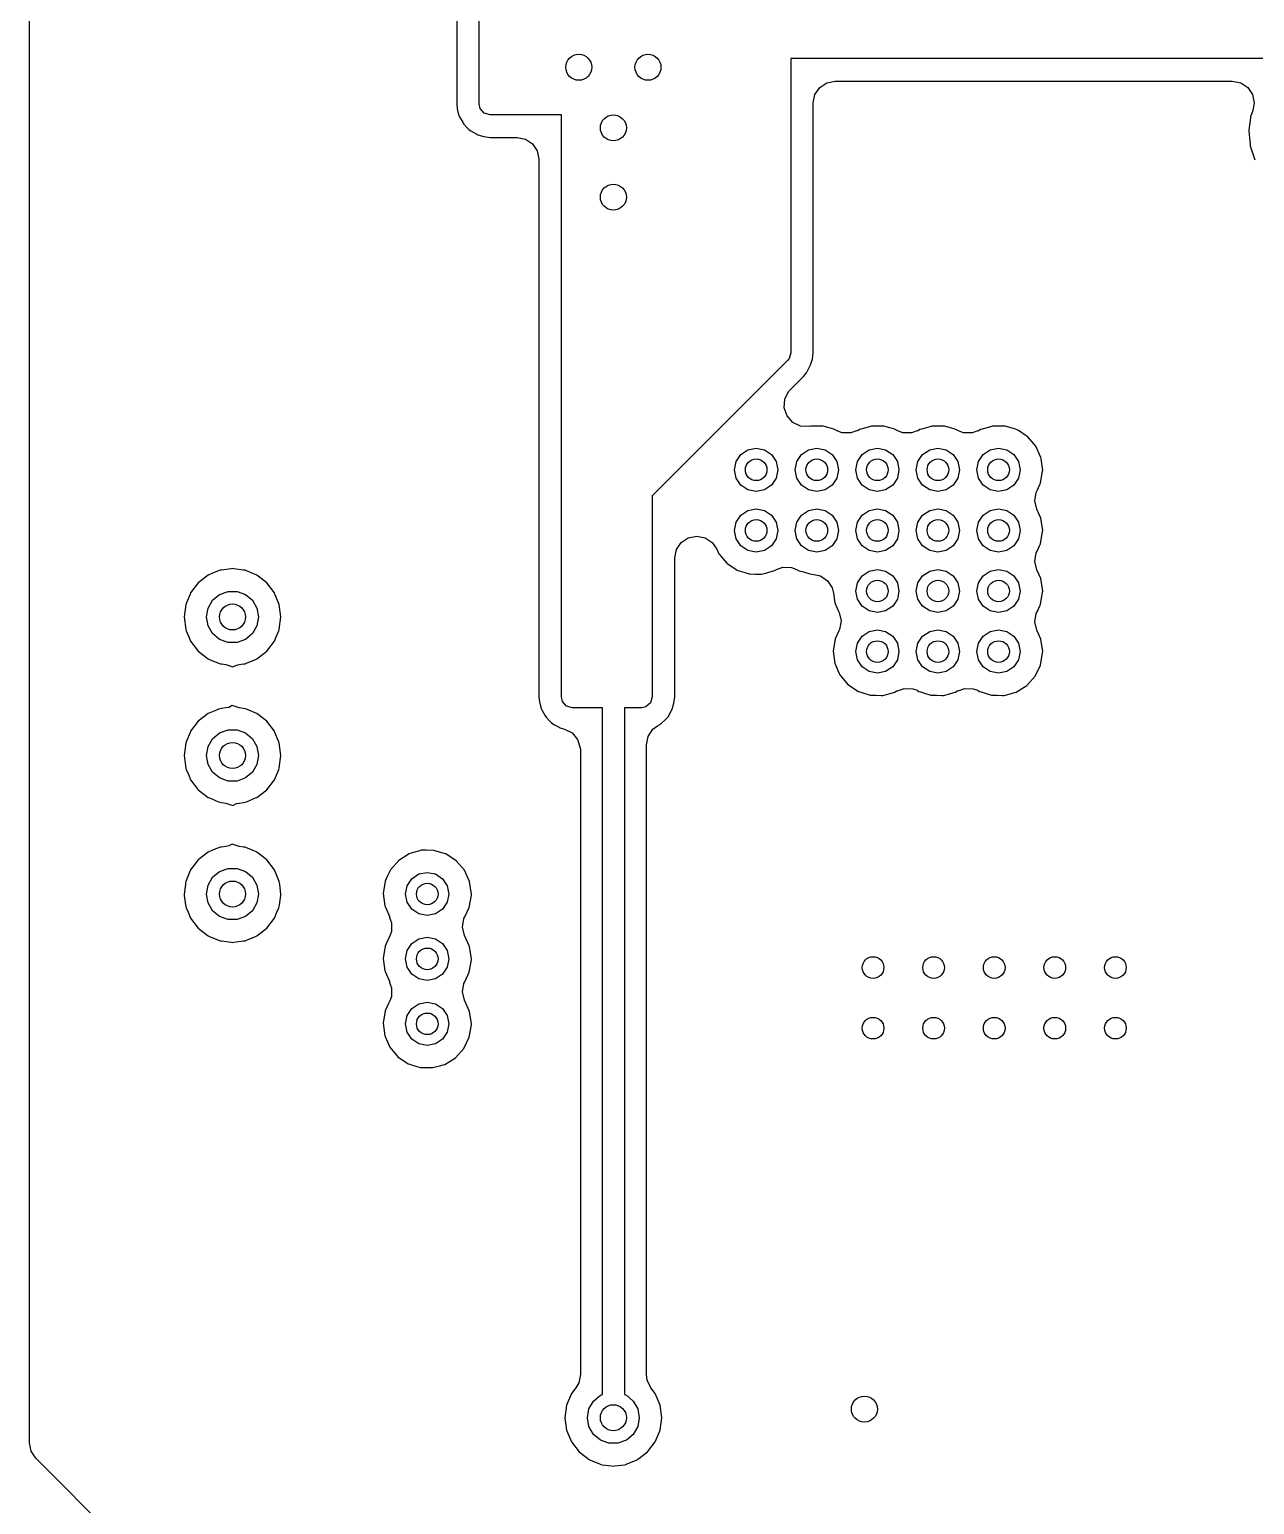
# Model space of a CAD drawing. Extents: x 0.99 to 4.24, y -7.27 to -4.02.
# Drawn here: x 1.191 to 1.748, y -5.152 to -4.481 of the extents above; entities that cross this region are included whole.
import ezdxf

# ---------------------------------------------------------------- set-up
doc = ezdxf.new("R2010")
doc.units = 0
doc.header["$MEASUREMENT"] = 0
doc.layers.add('BLACK', color=7, linetype='CONTINUOUS')

msp = doc.modelspace()

# ---------------------------------------------------------------- linework, layer by layer
at = {"layer": 'BLACK', "linetype": 'CONTINUOUS'}
for p, q in [((1.39567, -4.51472), (1.39567, -4.15063)), ((1.38545, -4.15374), (1.38545, -4.51472)), ((1.19112, -4.93283), (1.19112, -4.33268)), ((2.45016, -4.49409), (1.5374, -4.49409)), ((1.5374, -4.49409), (1.5374, -4.62787)), ((1.54838, -4.51046), (1.55054, -4.50723)), ((1.55054, -4.50723), (1.55377, -4.50507)), ((1.55377, -4.50507), (1.55758, -4.50431)), ((1.55758, -4.50431), (1.73821, -4.50431)), ((1.73821, -4.50431), (1.74203, -4.50507)), ((1.74203, -4.50507), (1.74526, -4.50723)), ((1.74526, -4.50723), (1.74742, -4.51046)), ((1.54762, -4.51427), (1.54838, -4.51046)), ((1.54762, -4.62787), (1.54762, -4.51427)), ((1.74742, -4.51046), (1.74817, -4.51427)), ((1.74817, -4.51427), (1.74757, -4.51768)), ((1.38545, -4.51472), (1.38569, -4.5169)), ((1.38569, -4.5169), (1.38613, -4.51896)), ((1.38613, -4.51896), (1.38642, -4.52001)), ((1.38642, -4.52001), (1.38673, -4.52055)), ((1.38673, -4.52055), (1.38673, -4.52055)), ((1.38673, -4.52055), (1.38815, -4.52305)), ((1.39612, -4.51679), (1.39567, -4.51472)), ((1.39795, -4.5189), (1.39612, -4.51679)), ((1.40063, -4.51969), (1.39795, -4.5189)), ((1.43307, -4.51969), (1.40063, -4.51969)), ((1.43307, -4.78441), (1.43307, -4.51969)), ((1.74647, -4.52108), (1.74577, -4.52656)), ((1.74654, -4.52053), (1.74647, -4.52108)), ((1.74757, -4.51768), (1.74654, -4.52053)), ((1.38815, -4.52305), (1.38815, -4.52305)), ((1.38815, -4.52305), (1.3884, -4.52348)), ((1.3884, -4.52348), (1.38872, -4.52385)), ((1.38872, -4.52385), (1.39008, -4.52542)), ((1.39008, -4.52542), (1.39008, -4.52542)), ((1.39008, -4.52542), (1.39023, -4.52559)), ((1.39023, -4.52559), (1.39039, -4.52574)), ((1.39039, -4.52574), (1.39039, -4.52574)), ((1.39039, -4.52574), (1.39102, -4.52636)), ((1.39102, -4.52636), (1.39154, -4.52685)), ((1.39154, -4.52685), (1.39292, -4.52758)), ((1.39292, -4.52758), (1.39464, -4.52847)), ((1.74577, -4.52656), (1.7457, -4.52714)), ((1.7457, -4.52714), (1.746, -4.53014)), ((1.39464, -4.52847), (1.39464, -4.52847)), ((1.39464, -4.52847), (1.39507, -4.5287)), ((1.39507, -4.5287), (1.39775, -4.52949)), ((1.39775, -4.52949), (1.40063, -4.5299)), ((1.40063, -4.5299), (1.41289, -4.5299)), ((1.41289, -4.5299), (1.41671, -4.53066)), ((1.41671, -4.53066), (1.41994, -4.53282)), ((1.41994, -4.53282), (1.4221, -4.53605)), ((1.746, -4.53014), (1.74628, -4.53307)), ((1.74628, -4.53307), (1.74635, -4.53377)), ((1.74635, -4.53377), (1.74845, -4.5401)), ((1.4221, -4.53605), (1.42285, -4.53986)), ((1.42285, -4.53986), (1.42285, -4.78441)), ((1.5374, -4.62787), (1.53661, -4.63055)), ((1.5472, -4.63074), (1.54762, -4.62787)), ((1.53595, -4.63137), (1.47441, -4.69291)), ((1.53661, -4.63055), (1.53595, -4.63137)), ((1.54457, -4.63696), (1.54642, -4.63343)), ((1.54642, -4.63343), (1.5472, -4.63074)), ((1.53724, -4.64453), (1.54317, -4.6386)), ((1.54317, -4.6386), (1.5439, -4.63779)), ((1.5439, -4.63779), (1.54457, -4.63696)), ((1.53465, -4.64904), (1.53635, -4.64555)), ((1.53635, -4.64555), (1.53724, -4.64453)), ((1.53442, -4.65292), (1.53465, -4.64904)), ((1.53569, -4.6566), (1.53442, -4.65292)), ((1.53826, -4.65951), (1.53569, -4.6566)), ((1.54176, -4.66121), (1.53826, -4.65951)), ((1.54564, -4.66144), (1.54176, -4.66121)), ((1.54581, -4.66142), (1.54564, -4.66144)), ((1.54649, -4.66122), (1.54581, -4.66142)), ((1.5472, -4.66123), (1.54649, -4.66122)), ((1.5481, -4.66123), (1.5472, -4.66123)), ((1.55218, -4.66126), (1.5481, -4.66123)), ((1.5549, -4.66207), (1.55218, -4.66126)), ((1.55695, -4.66268), (1.5549, -4.66207)), ((1.57259, -4.66164), (1.56926, -4.66259)), ((1.57405, -4.66122), (1.57259, -4.66164)), ((1.57476, -4.66123), (1.57405, -4.66122)), ((1.57566, -4.66123), (1.57476, -4.66123)), ((1.57974, -4.66126), (1.57566, -4.66123)), ((1.58246, -4.66207), (1.57974, -4.66126)), ((1.58451, -4.66268), (1.58246, -4.66207)), ((1.60015, -4.66164), (1.59682, -4.66259)), ((1.60161, -4.66122), (1.60015, -4.66164)), ((1.60232, -4.66123), (1.60161, -4.66122)), ((1.60322, -4.66123), (1.60232, -4.66123)), ((1.6073, -4.66126), (1.60322, -4.66123)), ((1.61002, -4.66207), (1.6073, -4.66126)), ((1.61207, -4.66268), (1.61002, -4.66207)), ((1.62771, -4.66164), (1.62438, -4.66259)), ((1.62917, -4.66122), (1.62771, -4.66164)), ((1.62988, -4.66123), (1.62917, -4.66122)), ((1.63078, -4.66123), (1.62988, -4.66123)), ((1.63486, -4.66126), (1.63078, -4.66123)), ((1.63758, -4.66207), (1.63486, -4.66126)), ((1.63963, -4.66268), (1.63758, -4.66207)), ((1.55763, -4.66289), (1.55695, -4.66268)), ((1.55695, -4.66268), (1.55695, -4.66268)), ((1.55822, -4.66327), (1.55763, -4.66289)), ((1.55884, -4.66356), (1.55822, -4.66327)), ((1.56082, -4.66423), (1.55884, -4.66356)), ((1.56471, -4.66433), (1.56082, -4.66423)), ((1.56728, -4.66334), (1.56471, -4.66433)), ((1.56733, -4.66345), (1.56728, -4.66334)), ((1.56798, -4.66316), (1.56733, -4.66345)), ((1.56858, -4.66278), (1.56798, -4.66316)), ((1.56926, -4.66259), (1.56858, -4.66278)), ((1.56926, -4.66259), (1.56926, -4.66259)), ((1.58519, -4.66289), (1.58451, -4.66268)), ((1.58451, -4.66268), (1.58451, -4.66268)), ((1.58578, -4.66327), (1.58519, -4.66289)), ((1.5864, -4.66356), (1.58578, -4.66327)), ((1.58838, -4.66423), (1.5864, -4.66356)), ((1.59227, -4.66433), (1.58838, -4.66423)), ((1.59484, -4.66334), (1.59227, -4.66433)), ((1.59489, -4.66345), (1.59484, -4.66334)), ((1.59554, -4.66316), (1.59489, -4.66345)), ((1.59614, -4.66278), (1.59554, -4.66316)), ((1.59682, -4.66259), (1.59614, -4.66278)), ((1.59682, -4.66259), (1.59682, -4.66259)), ((1.61275, -4.66289), (1.61207, -4.66268)), ((1.61207, -4.66268), (1.61207, -4.66268)), ((1.61334, -4.66327), (1.61275, -4.66289)), ((1.61396, -4.66356), (1.61334, -4.66327)), ((1.61594, -4.66423), (1.61396, -4.66356)), ((1.61982, -4.66433), (1.61594, -4.66423)), ((1.6224, -4.66334), (1.61982, -4.66433)), ((1.62245, -4.66345), (1.6224, -4.66334)), ((1.6231, -4.66316), (1.62245, -4.66345)), ((1.6237, -4.66278), (1.6231, -4.66316)), ((1.62438, -4.66259), (1.6237, -4.66278)), ((1.62438, -4.66259), (1.62438, -4.66259)), ((1.64031, -4.66289), (1.63963, -4.66268)), ((1.63963, -4.66268), (1.63963, -4.66268)), ((1.6409, -4.66327), (1.64031, -4.66289)), ((1.64449, -4.6656), (1.6409, -4.66327)), ((1.64508, -4.66598), (1.64449, -4.6656)), ((1.64449, -4.6656), (1.64449, -4.6656)), ((1.64793, -4.66929), (1.64508, -4.66598)), ((1.51256, -4.67734), (1.51469, -4.67414)), ((1.51469, -4.67414), (1.51789, -4.67201)), ((1.51789, -4.67201), (1.52165, -4.67126)), ((1.52165, -4.67126), (1.52542, -4.67201)), ((1.52542, -4.67201), (1.52861, -4.67414)), ((1.52861, -4.67414), (1.53075, -4.67734)), ((1.54012, -4.67734), (1.54225, -4.67414)), ((1.54225, -4.67414), (1.54545, -4.67201)), ((1.54545, -4.67201), (1.54921, -4.67126)), ((1.54921, -4.67126), (1.55298, -4.67201)), ((1.55298, -4.67201), (1.55617, -4.67414)), ((1.55617, -4.67414), (1.55831, -4.67734)), ((1.56768, -4.67734), (1.56981, -4.67414)), ((1.56981, -4.67414), (1.57301, -4.67201)), ((1.57301, -4.67201), (1.57677, -4.67126)), ((1.57677, -4.67126), (1.58054, -4.67201)), ((1.58054, -4.67201), (1.58373, -4.67414)), ((1.58373, -4.67414), (1.58586, -4.67734)), ((1.59524, -4.67734), (1.59737, -4.67414)), ((1.59737, -4.67414), (1.60056, -4.67201)), ((1.60056, -4.67201), (1.60433, -4.67126)), ((1.60433, -4.67126), (1.6081, -4.67201)), ((1.6081, -4.67201), (1.61129, -4.67414)), ((1.61129, -4.67414), (1.61342, -4.67734)), ((1.6228, -4.67734), (1.62493, -4.67414)), ((1.62493, -4.67414), (1.62812, -4.67201)), ((1.62812, -4.67201), (1.63189, -4.67126)), ((1.63189, -4.67126), (1.63566, -4.67201)), ((1.63566, -4.67201), (1.63885, -4.67414)), ((1.63885, -4.67414), (1.64098, -4.67734)), ((1.64879, -4.67029), (1.64793, -4.66929)), ((1.65115, -4.67547), (1.64879, -4.67029)), ((1.65125, -4.67617), (1.65115, -4.67547)), ((1.51181, -4.6811), (1.51256, -4.67734)), ((1.51256, -4.68487), (1.51181, -4.6811)), ((1.53075, -4.67734), (1.5315, -4.6811)), ((1.5315, -4.6811), (1.53075, -4.68487)), ((1.53937, -4.6811), (1.54012, -4.67734)), ((1.54012, -4.68487), (1.53937, -4.6811)), ((1.55831, -4.67734), (1.55906, -4.6811)), ((1.55906, -4.6811), (1.55831, -4.68487)), ((1.56693, -4.6811), (1.56768, -4.67734)), ((1.56768, -4.68487), (1.56693, -4.6811)), ((1.58586, -4.67734), (1.58661, -4.6811)), ((1.58661, -4.6811), (1.58586, -4.68487)), ((1.59449, -4.6811), (1.59524, -4.67734)), ((1.59524, -4.68487), (1.59449, -4.6811)), ((1.61342, -4.67734), (1.61417, -4.6811)), ((1.61417, -4.6811), (1.61342, -4.68487)), ((1.62205, -4.6811), (1.6228, -4.67734)), ((1.6228, -4.68487), (1.62205, -4.6811)), ((1.64098, -4.67734), (1.64173, -4.6811)), ((1.64173, -4.6811), (1.64098, -4.68487)), ((1.65101, -4.6872), (1.65195, -4.68159)), ((1.65184, -4.6803), (1.65125, -4.67617)), ((1.65196, -4.6811), (1.65184, -4.6803)), ((1.65195, -4.68159), (1.65196, -4.6811)), ((1.51469, -4.68806), (1.51256, -4.68487)), ((1.51789, -4.6902), (1.51469, -4.68806)), ((1.52861, -4.68806), (1.52542, -4.6902)), ((1.53075, -4.68487), (1.52861, -4.68806)), ((1.54225, -4.68806), (1.54012, -4.68487)), ((1.54545, -4.6902), (1.54225, -4.68806)), ((1.55617, -4.68806), (1.55298, -4.6902)), ((1.55831, -4.68487), (1.55617, -4.68806)), ((1.56981, -4.68806), (1.56768, -4.68487)), ((1.57301, -4.6902), (1.56981, -4.68806)), ((1.58373, -4.68806), (1.58054, -4.6902)), ((1.58586, -4.68487), (1.58373, -4.68806)), ((1.59737, -4.68806), (1.59524, -4.68487)), ((1.60056, -4.6902), (1.59737, -4.68806)), ((1.61129, -4.68806), (1.6081, -4.6902)), ((1.61342, -4.68487), (1.61129, -4.68806)), ((1.62493, -4.68806), (1.6228, -4.68487)), ((1.62812, -4.6902), (1.62493, -4.68806)), ((1.63885, -4.68806), (1.63566, -4.6902)), ((1.64098, -4.68487), (1.63885, -4.68806)), ((1.64941, -4.6905), (1.6507, -4.68784)), ((1.6507, -4.68784), (1.65101, -4.6872)), ((1.47441, -4.69291), (1.47441, -4.78441)), ((1.52165, -4.69094), (1.51789, -4.6902)), ((1.52542, -4.6902), (1.52165, -4.69094)), ((1.54921, -4.69094), (1.54545, -4.6902)), ((1.55298, -4.6902), (1.54921, -4.69094)), ((1.57677, -4.69094), (1.57301, -4.6902)), ((1.58054, -4.6902), (1.57677, -4.69094)), ((1.60433, -4.69094), (1.60056, -4.6902)), ((1.6081, -4.6902), (1.60433, -4.69094)), ((1.63189, -4.69094), (1.62812, -4.6902)), ((1.63566, -4.6902), (1.63189, -4.69094)), ((1.64842, -4.69519), (1.64904, -4.69135)), ((1.6493, -4.69897), (1.64842, -4.69519)), ((1.64904, -4.69135), (1.64941, -4.6905)), ((1.51256, -4.70489), (1.51469, -4.7017)), ((1.51469, -4.7017), (1.51789, -4.69957)), ((1.51789, -4.69957), (1.52165, -4.69882)), ((1.52165, -4.69882), (1.52542, -4.69957)), ((1.52542, -4.69957), (1.52861, -4.7017)), ((1.52861, -4.7017), (1.53075, -4.70489)), ((1.54012, -4.70489), (1.54225, -4.7017)), ((1.54225, -4.7017), (1.54545, -4.69957)), ((1.54545, -4.69957), (1.54921, -4.69882)), ((1.54921, -4.69882), (1.55298, -4.69957)), ((1.55298, -4.69957), (1.55617, -4.7017)), ((1.55617, -4.7017), (1.55831, -4.70489)), ((1.56768, -4.70489), (1.56981, -4.7017)), ((1.56981, -4.7017), (1.57301, -4.69957)), ((1.57301, -4.69957), (1.57677, -4.69882)), ((1.57677, -4.69882), (1.58054, -4.69957)), ((1.58054, -4.69957), (1.58373, -4.7017)), ((1.58373, -4.7017), (1.58586, -4.70489)), ((1.59524, -4.70489), (1.59737, -4.7017)), ((1.59737, -4.7017), (1.60056, -4.69957)), ((1.60056, -4.69957), (1.60433, -4.69882)), ((1.60433, -4.69882), (1.6081, -4.69957)), ((1.6081, -4.69957), (1.61129, -4.7017)), ((1.61129, -4.7017), (1.61342, -4.70489)), ((1.6228, -4.70489), (1.62493, -4.7017)), ((1.62493, -4.7017), (1.62812, -4.69957)), ((1.62812, -4.69957), (1.63189, -4.69882)), ((1.63189, -4.69882), (1.63566, -4.69957)), ((1.63566, -4.69957), (1.63885, -4.7017)), ((1.63885, -4.7017), (1.64098, -4.70489)), ((1.65042, -4.70143), (1.6493, -4.69897)), ((1.65115, -4.70303), (1.65042, -4.70143)), ((1.51181, -4.70866), (1.51256, -4.70489)), ((1.51256, -4.71243), (1.51181, -4.70866)), ((1.53075, -4.70489), (1.5315, -4.70866)), ((1.5315, -4.70866), (1.53075, -4.71243)), ((1.53937, -4.70866), (1.54012, -4.70489)), ((1.54012, -4.71243), (1.53937, -4.70866)), ((1.55831, -4.70489), (1.55906, -4.70866)), ((1.55906, -4.70866), (1.55831, -4.71243)), ((1.56693, -4.70866), (1.56768, -4.70489)), ((1.56768, -4.71243), (1.56693, -4.70866)), ((1.58586, -4.70489), (1.58661, -4.70866)), ((1.58661, -4.70866), (1.58586, -4.71243)), ((1.59449, -4.70866), (1.59524, -4.70489)), ((1.59524, -4.71243), (1.59449, -4.70866)), ((1.61342, -4.70489), (1.61417, -4.70866)), ((1.61417, -4.70866), (1.61342, -4.71243)), ((1.62205, -4.70866), (1.6228, -4.70489)), ((1.6228, -4.71243), (1.62205, -4.70866)), ((1.64098, -4.70489), (1.64173, -4.70866)), ((1.64173, -4.70866), (1.64098, -4.71243)), ((1.65196, -4.70866), (1.65115, -4.70303)), ((1.65195, -4.70915), (1.65196, -4.70866)), ((1.48538, -4.71739), (1.48754, -4.71416)), ((1.48754, -4.71416), (1.49077, -4.712)), ((1.49077, -4.712), (1.49459, -4.71124)), ((1.49459, -4.71124), (1.4984, -4.712)), ((1.4984, -4.712), (1.50163, -4.71416)), ((1.50163, -4.71416), (1.5037, -4.71719)), ((1.51469, -4.71562), (1.51256, -4.71243)), ((1.51789, -4.71775), (1.51469, -4.71562)), ((1.52861, -4.71562), (1.52542, -4.71775)), ((1.53075, -4.71243), (1.52861, -4.71562)), ((1.54225, -4.71562), (1.54012, -4.71243)), ((1.54545, -4.71775), (1.54225, -4.71562)), ((1.55617, -4.71562), (1.55298, -4.71775)), ((1.55831, -4.71243), (1.55617, -4.71562)), ((1.56981, -4.71562), (1.56768, -4.71243)), ((1.57301, -4.71775), (1.56981, -4.71562)), ((1.58373, -4.71562), (1.58054, -4.71775)), ((1.58586, -4.71243), (1.58373, -4.71562)), ((1.59737, -4.71562), (1.59524, -4.71243)), ((1.60056, -4.71775), (1.59737, -4.71562)), ((1.61129, -4.71562), (1.6081, -4.71775)), ((1.61342, -4.71243), (1.61129, -4.71562)), ((1.62493, -4.71562), (1.6228, -4.71243)), ((1.62812, -4.71775), (1.62493, -4.71562)), ((1.63885, -4.71562), (1.63566, -4.71775)), ((1.64098, -4.71243), (1.63885, -4.71562)), ((1.64941, -4.71806), (1.6507, -4.7154)), ((1.6507, -4.7154), (1.65101, -4.71476)), ((1.65101, -4.71476), (1.65195, -4.70915)), ((1.48463, -4.7212), (1.48538, -4.71739)), ((1.48463, -4.78441), (1.48463, -4.7212)), ((1.5037, -4.71719), (1.50462, -4.71927)), ((1.50462, -4.71927), (1.50507, -4.71981)), ((1.50507, -4.71981), (1.50507, -4.71981)), ((1.50507, -4.71981), (1.50552, -4.72034)), ((1.50552, -4.72034), (1.50828, -4.72362)), ((1.52165, -4.7185), (1.51789, -4.71775)), ((1.52542, -4.71775), (1.52165, -4.7185)), ((1.54921, -4.7185), (1.54545, -4.71775)), ((1.55298, -4.71775), (1.54921, -4.7185)), ((1.57677, -4.7185), (1.57301, -4.71775)), ((1.58054, -4.71775), (1.57677, -4.7185)), ((1.60433, -4.7185), (1.60056, -4.71775)), ((1.6081, -4.71775), (1.60433, -4.7185)), ((1.63189, -4.7185), (1.62812, -4.71775)), ((1.63566, -4.71775), (1.63189, -4.7185)), ((1.64842, -4.72274), (1.64904, -4.71891)), ((1.64904, -4.71891), (1.64941, -4.71806)), ((1.27246, -4.72896), (1.26789, -4.73246)), ((1.2744, -4.72816), (1.27246, -4.72896)), ((1.27716, -4.72701), (1.2744, -4.72816)), ((1.27777, -4.72676), (1.27716, -4.72701)), ((1.27716, -4.72701), (1.27716, -4.72701)), ((1.27841, -4.72668), (1.27777, -4.72676)), ((1.28282, -4.7261), (1.27841, -4.72668)), ((1.27841, -4.72668), (1.27841, -4.72668)), ((1.28346, -4.72601), (1.28282, -4.7261)), ((1.28411, -4.7261), (1.28346, -4.72601)), ((1.28852, -4.72668), (1.28411, -4.7261)), ((1.28916, -4.72676), (1.28852, -4.72668)), ((1.28852, -4.72668), (1.28852, -4.72668)), ((1.28977, -4.72701), (1.28916, -4.72676)), ((1.29277, -4.72826), (1.28977, -4.72701)), ((1.28977, -4.72701), (1.28977, -4.72701)), ((1.29447, -4.72896), (1.29277, -4.72826)), ((1.29903, -4.73246), (1.29447, -4.72896)), ((1.50828, -4.72362), (1.51301, -4.72677)), ((1.51301, -4.72677), (1.51369, -4.72698)), ((1.51369, -4.72698), (1.51369, -4.72698)), ((1.51369, -4.72698), (1.51459, -4.72726)), ((1.51459, -4.72726), (1.51845, -4.72847)), ((1.51845, -4.72847), (1.52114, -4.72852)), ((1.52114, -4.72852), (1.52342, -4.72856)), ((1.52342, -4.72856), (1.52342, -4.72856)), ((1.52342, -4.72856), (1.52413, -4.72857)), ((1.52413, -4.72857), (1.52644, -4.72795)), ((1.52644, -4.72795), (1.52894, -4.72726)), ((1.52894, -4.72726), (1.52962, -4.72708)), ((1.52894, -4.72726), (1.52894, -4.72726)), ((1.52962, -4.72708), (1.53023, -4.72671)), ((1.53023, -4.72671), (1.53088, -4.72642)), ((1.53088, -4.72642), (1.5309, -4.72647)), ((1.5309, -4.72647), (1.53382, -4.72539)), ((1.53382, -4.72539), (1.53771, -4.72554)), ((1.53771, -4.72554), (1.53968, -4.72623)), ((1.53968, -4.72623), (1.53998, -4.72638)), ((1.53998, -4.72638), (1.54057, -4.72677)), ((1.54057, -4.72677), (1.54125, -4.72698)), ((1.54125, -4.72698), (1.54125, -4.72698)), ((1.54125, -4.72698), (1.5431, -4.72756)), ((1.5431, -4.72756), (1.546, -4.72847)), ((1.546, -4.72847), (1.54717, -4.72849)), ((1.54717, -4.72849), (1.55096, -4.72932)), ((1.56981, -4.72926), (1.57301, -4.72713)), ((1.57301, -4.72713), (1.57677, -4.72638)), ((1.57677, -4.72638), (1.58054, -4.72713)), ((1.58054, -4.72713), (1.58373, -4.72926)), ((1.59737, -4.72926), (1.60056, -4.72713)), ((1.60056, -4.72713), (1.60433, -4.72638)), ((1.60433, -4.72638), (1.6081, -4.72713)), ((1.6081, -4.72713), (1.61129, -4.72926)), ((1.62493, -4.72926), (1.62812, -4.72713)), ((1.62812, -4.72713), (1.63189, -4.72638)), ((1.63189, -4.72638), (1.63566, -4.72713)), ((1.63566, -4.72713), (1.63885, -4.72926)), ((1.6493, -4.72653), (1.64842, -4.72274)), ((1.65023, -4.72857), (1.6493, -4.72653)), ((1.65115, -4.73059), (1.65023, -4.72857)), ((1.26789, -4.73246), (1.2644, -4.73702)), ((1.30253, -4.73702), (1.29903, -4.73246)), ((1.55096, -4.72932), (1.55416, -4.73154)), ((1.55416, -4.73154), (1.55626, -4.73481)), ((1.55626, -4.73481), (1.55686, -4.73716)), ((1.56693, -4.73622), (1.56768, -4.73245)), ((1.56768, -4.73245), (1.56981, -4.72926)), ((1.58373, -4.72926), (1.58586, -4.73245)), ((1.58586, -4.73245), (1.58661, -4.73622)), ((1.59449, -4.73622), (1.59524, -4.73245)), ((1.59524, -4.73245), (1.59737, -4.72926)), ((1.61129, -4.72926), (1.61342, -4.73245)), ((1.61342, -4.73245), (1.61417, -4.73622)), ((1.62205, -4.73622), (1.6228, -4.73245)), ((1.6228, -4.73245), (1.62493, -4.72926)), ((1.63885, -4.72926), (1.64098, -4.73245)), ((1.64098, -4.73245), (1.64173, -4.73622)), ((1.65196, -4.73622), (1.65115, -4.73059)), ((1.2622, -4.74233), (1.26145, -4.74803)), ((1.26249, -4.74162), (1.2622, -4.74233)), ((1.26415, -4.73763), (1.26249, -4.74162)), ((1.2644, -4.73702), (1.26415, -4.73763)), ((1.27237, -4.74399), (1.27442, -4.74044)), ((1.27442, -4.74044), (1.27756, -4.7378)), ((1.27756, -4.7378), (1.28141, -4.7364)), ((1.28141, -4.7364), (1.28552, -4.7364)), ((1.28552, -4.7364), (1.28937, -4.7378)), ((1.28937, -4.7378), (1.29251, -4.74044)), ((1.29251, -4.74044), (1.29456, -4.74399)), ((1.30278, -4.73763), (1.30253, -4.73702)), ((1.30444, -4.74162), (1.30278, -4.73763)), ((1.30473, -4.74233), (1.30444, -4.74162)), ((1.30548, -4.74803), (1.30473, -4.74233)), ((1.55686, -4.73716), (1.55744, -4.74162)), ((1.55744, -4.74162), (1.55895, -4.74505)), ((1.56768, -4.73999), (1.56693, -4.73622)), ((1.56981, -4.74318), (1.56768, -4.73999)), ((1.58586, -4.73999), (1.58373, -4.74318)), ((1.58661, -4.73622), (1.58586, -4.73999)), ((1.59524, -4.73999), (1.59449, -4.73622)), ((1.59737, -4.74318), (1.59524, -4.73999)), ((1.61342, -4.73999), (1.61129, -4.74318)), ((1.61417, -4.73622), (1.61342, -4.73999)), ((1.6228, -4.73999), (1.62205, -4.73622)), ((1.62493, -4.74318), (1.6228, -4.73999)), ((1.64098, -4.73999), (1.63885, -4.74318)), ((1.64173, -4.73622), (1.64098, -4.73999)), ((1.6507, -4.74296), (1.65101, -4.74232)), ((1.65101, -4.74232), (1.65195, -4.73671)), ((1.65195, -4.73671), (1.65196, -4.73622)), ((1.26145, -4.74803), (1.2622, -4.75373)), ((1.27165, -4.74803), (1.27237, -4.74399)), ((1.27237, -4.75207), (1.27165, -4.74803)), ((1.29456, -4.74399), (1.29528, -4.74803)), ((1.29528, -4.74803), (1.29456, -4.75207)), ((1.30473, -4.75373), (1.30548, -4.74803)), ((1.55895, -4.74505), (1.55939, -4.74604)), ((1.55939, -4.74604), (1.56023, -4.74983)), ((1.57301, -4.74531), (1.56981, -4.74318)), ((1.57677, -4.74606), (1.57301, -4.74531)), ((1.58054, -4.74531), (1.57677, -4.74606)), ((1.58373, -4.74318), (1.58054, -4.74531)), ((1.60056, -4.74531), (1.59737, -4.74318)), ((1.60433, -4.74606), (1.60056, -4.74531)), ((1.6081, -4.74531), (1.60433, -4.74606)), ((1.61129, -4.74318), (1.6081, -4.74531)), ((1.62812, -4.74531), (1.62493, -4.74318)), ((1.63189, -4.74606), (1.62812, -4.74531)), ((1.63566, -4.74531), (1.63189, -4.74606)), ((1.63885, -4.74318), (1.63566, -4.74531)), ((1.64842, -4.7503), (1.64904, -4.74647)), ((1.64904, -4.74647), (1.64941, -4.74562)), ((1.64941, -4.74562), (1.6507, -4.74296)), ((1.2622, -4.75373), (1.26245, -4.75433)), ((1.26245, -4.75433), (1.26245, -4.75433)), ((1.26245, -4.75433), (1.26359, -4.7571)), ((1.27442, -4.75562), (1.27237, -4.75207)), ((1.27756, -4.75826), (1.27442, -4.75562)), ((1.29251, -4.75562), (1.28937, -4.75826)), ((1.29456, -4.75207), (1.29251, -4.75562)), ((1.30334, -4.7571), (1.30448, -4.75433)), ((1.30448, -4.75433), (1.30473, -4.75373)), ((1.30448, -4.75433), (1.30448, -4.75433)), ((1.55929, -4.75428), (1.55758, -4.75791)), ((1.55955, -4.75366), (1.55929, -4.75428)), ((1.56023, -4.74983), (1.55955, -4.75366)), ((1.56981, -4.75682), (1.57301, -4.75469)), ((1.57301, -4.75469), (1.57677, -4.75394)), ((1.57677, -4.75394), (1.58054, -4.75469)), ((1.58054, -4.75469), (1.58373, -4.75682)), ((1.59737, -4.75682), (1.60056, -4.75469)), ((1.60056, -4.75469), (1.60433, -4.75394)), ((1.60433, -4.75394), (1.6081, -4.75469)), ((1.6081, -4.75469), (1.61129, -4.75682)), ((1.62493, -4.75682), (1.62812, -4.75469)), ((1.62812, -4.75469), (1.63189, -4.75394)), ((1.63189, -4.75394), (1.63566, -4.75469)), ((1.63566, -4.75469), (1.63885, -4.75682)), ((1.6493, -4.75409), (1.64842, -4.7503)), ((1.65005, -4.75573), (1.6493, -4.75409)), ((1.65115, -4.75815), (1.65005, -4.75573)), ((1.26359, -4.7571), (1.2644, -4.75904)), ((1.2644, -4.75904), (1.26789, -4.7636)), ((1.28141, -4.75966), (1.27756, -4.75826)), ((1.28552, -4.75966), (1.28141, -4.75966)), ((1.28937, -4.75826), (1.28552, -4.75966)), ((1.29903, -4.7636), (1.30253, -4.75904)), ((1.30253, -4.75904), (1.30334, -4.7571)), ((1.55758, -4.75791), (1.55671, -4.76353)), ((1.56693, -4.76378), (1.56768, -4.76001)), ((1.56768, -4.76001), (1.56981, -4.75682)), ((1.58373, -4.75682), (1.58586, -4.76001)), ((1.58586, -4.76001), (1.58661, -4.76378)), ((1.59449, -4.76378), (1.59524, -4.76001)), ((1.59524, -4.76001), (1.59737, -4.75682)), ((1.61129, -4.75682), (1.61342, -4.76001)), ((1.61342, -4.76001), (1.61417, -4.76378)), ((1.62205, -4.76378), (1.6228, -4.76001)), ((1.6228, -4.76001), (1.62493, -4.75682)), ((1.63885, -4.75682), (1.64098, -4.76001)), ((1.64098, -4.76001), (1.64173, -4.76378)), ((1.65196, -4.76378), (1.65115, -4.75815)), ((1.26789, -4.7636), (1.27245, -4.7671)), ((1.27245, -4.7671), (1.27306, -4.76735)), ((1.27306, -4.76735), (1.27716, -4.76905)), ((1.27716, -4.76905), (1.27716, -4.76905)), ((1.27716, -4.76905), (1.27777, -4.7693)), ((1.27777, -4.7693), (1.27841, -4.76939)), ((1.27841, -4.76939), (1.27841, -4.76939)), ((1.27841, -4.76939), (1.28044, -4.76965)), ((1.28649, -4.76965), (1.28852, -4.76939)), ((1.28852, -4.76939), (1.28916, -4.7693)), ((1.28852, -4.76939), (1.28852, -4.76939)), ((1.28916, -4.7693), (1.28977, -4.76905)), ((1.28977, -4.76905), (1.29387, -4.76735)), ((1.28977, -4.76905), (1.28977, -4.76905)), ((1.29387, -4.76735), (1.29447, -4.7671)), ((1.29447, -4.7671), (1.29903, -4.7636)), ((1.55671, -4.76353), (1.55744, -4.76918)), ((1.55744, -4.76918), (1.55773, -4.76983)), ((1.56768, -4.76755), (1.56693, -4.76378)), ((1.56981, -4.77074), (1.56768, -4.76755)), ((1.58586, -4.76755), (1.58373, -4.77074)), ((1.58661, -4.76378), (1.58586, -4.76755)), ((1.59524, -4.76755), (1.59449, -4.76378)), ((1.59737, -4.77074), (1.59524, -4.76755)), ((1.61342, -4.76755), (1.61129, -4.77074)), ((1.61417, -4.76378), (1.61342, -4.76755)), ((1.6228, -4.76755), (1.62205, -4.76378)), ((1.62493, -4.77074), (1.6228, -4.76755)), ((1.64098, -4.76755), (1.63885, -4.77074)), ((1.64173, -4.76378), (1.64098, -4.76755)), ((1.65101, -4.76988), (1.65195, -4.76427)), ((1.65195, -4.76427), (1.65196, -4.76378)), ((1.28044, -4.76965), (1.28357, -4.77072)), ((1.28357, -4.77072), (1.28521, -4.76991)), ((1.28521, -4.76991), (1.28649, -4.76965)), ((1.55773, -4.76983), (1.55773, -4.76983)), ((1.55773, -4.76983), (1.55945, -4.77373)), ((1.55945, -4.77373), (1.55974, -4.77438)), ((1.55974, -4.77438), (1.5634, -4.77874)), ((1.57301, -4.77287), (1.56981, -4.77074)), ((1.57677, -4.77362), (1.57301, -4.77287)), ((1.58054, -4.77287), (1.57677, -4.77362)), ((1.58373, -4.77074), (1.58054, -4.77287)), ((1.60056, -4.77287), (1.59737, -4.77074)), ((1.60433, -4.77362), (1.60056, -4.77287)), ((1.6081, -4.77287), (1.60433, -4.77362)), ((1.61129, -4.77074), (1.6081, -4.77287)), ((1.62812, -4.77287), (1.62493, -4.77074)), ((1.63189, -4.77362), (1.62812, -4.77287)), ((1.63566, -4.77287), (1.63189, -4.77362)), ((1.63885, -4.77074), (1.63566, -4.77287)), ((1.64471, -4.77922), (1.64853, -4.775)), ((1.64853, -4.775), (1.65101, -4.76988)), ((1.5634, -4.77874), (1.56813, -4.78189)), ((1.56813, -4.78189), (1.56881, -4.7821)), ((1.56881, -4.7821), (1.56881, -4.7821)), ((1.56881, -4.7821), (1.5697, -4.78238)), ((1.5697, -4.78238), (1.57356, -4.78359)), ((1.58156, -4.78306), (1.58406, -4.78238)), ((1.58406, -4.78238), (1.58474, -4.7822)), ((1.58406, -4.78238), (1.58406, -4.78238)), ((1.58474, -4.7822), (1.58535, -4.78182)), ((1.58535, -4.78182), (1.586, -4.78154)), ((1.586, -4.78154), (1.58602, -4.78159)), ((1.58602, -4.78159), (1.58894, -4.78051)), ((1.58894, -4.78051), (1.59283, -4.78066)), ((1.59283, -4.78066), (1.5948, -4.78135)), ((1.5948, -4.78135), (1.5951, -4.7815)), ((1.5951, -4.7815), (1.59569, -4.78189)), ((1.59569, -4.78189), (1.59637, -4.7821)), ((1.59637, -4.7821), (1.59637, -4.7821)), ((1.59637, -4.7821), (1.59822, -4.78268)), ((1.59822, -4.78268), (1.60112, -4.78359)), ((1.60912, -4.78306), (1.61162, -4.78238)), ((1.61162, -4.78238), (1.6123, -4.7822)), ((1.61162, -4.78238), (1.61162, -4.78238)), ((1.6123, -4.7822), (1.6129, -4.78182)), ((1.6129, -4.78182), (1.61356, -4.78154)), ((1.61356, -4.78154), (1.61358, -4.78159)), ((1.61358, -4.78159), (1.6165, -4.78051)), ((1.6165, -4.78051), (1.62038, -4.78066)), ((1.62038, -4.78066), (1.62236, -4.78135)), ((1.62236, -4.78135), (1.62266, -4.7815)), ((1.62266, -4.7815), (1.62325, -4.78189)), ((1.62325, -4.78189), (1.62393, -4.7821)), ((1.62393, -4.7821), (1.62393, -4.7821)), ((1.62393, -4.7821), (1.62578, -4.78268)), ((1.62578, -4.78268), (1.62868, -4.78359)), ((1.63668, -4.78306), (1.63917, -4.78238)), ((1.63917, -4.78238), (1.63986, -4.7822)), ((1.63917, -4.78238), (1.63917, -4.78238)), ((1.63986, -4.7822), (1.64471, -4.77922)), ((1.28044, -4.7894), (1.27841, -4.78967)), ((1.28172, -4.78915), (1.28044, -4.7894)), ((1.28336, -4.78834), (1.28172, -4.78915)), ((1.28649, -4.7894), (1.28336, -4.78834)), ((1.28852, -4.78967), (1.28649, -4.7894)), ((1.42285, -4.78441), (1.42309, -4.78658)), ((1.42309, -4.78658), (1.42354, -4.78864)), ((1.42354, -4.78864), (1.42383, -4.7897)), ((1.43352, -4.78647), (1.43307, -4.78441)), ((1.43535, -4.78858), (1.43352, -4.78647)), ((1.43803, -4.78937), (1.43535, -4.78858)), ((1.45169, -4.78937), (1.43803, -4.78937)), ((1.45169, -5.10165), (1.45169, -4.78937)), ((1.46945, -4.78937), (1.46169, -4.78937)), ((1.46169, -4.78937), (1.46169, -5.10165)), ((1.47151, -4.78892), (1.46945, -4.78937)), ((1.47362, -4.78709), (1.47151, -4.78892)), ((1.47441, -4.78441), (1.47362, -4.78709)), ((1.48342, -4.78997), (1.48421, -4.78729)), ((1.48421, -4.78729), (1.48463, -4.78441)), ((1.57356, -4.78359), (1.57626, -4.78364)), ((1.57626, -4.78364), (1.57854, -4.78368)), ((1.57854, -4.78368), (1.57854, -4.78368)), ((1.57854, -4.78368), (1.57925, -4.78369)), ((1.57925, -4.78369), (1.58156, -4.78306)), ((1.60112, -4.78359), (1.60382, -4.78364)), ((1.60382, -4.78364), (1.6061, -4.78368)), ((1.6061, -4.78368), (1.6061, -4.78368)), ((1.6061, -4.78368), (1.60681, -4.78369)), ((1.60681, -4.78369), (1.60912, -4.78306)), ((1.62868, -4.78359), (1.63138, -4.78364)), ((1.63138, -4.78364), (1.63366, -4.78368)), ((1.63366, -4.78368), (1.63366, -4.78368)), ((1.63366, -4.78368), (1.63437, -4.78369)), ((1.63437, -4.78369), (1.63668, -4.78306)), ((1.26789, -4.79545), (1.2644, -4.80001)), ((1.27246, -4.79195), (1.26789, -4.79545)), ((1.2762, -4.7904), (1.27246, -4.79195)), ((1.27716, -4.79), (1.2762, -4.7904)), ((1.27777, -4.78975), (1.27716, -4.79)), ((1.27716, -4.79), (1.27716, -4.79)), ((1.27841, -4.78967), (1.27777, -4.78975)), ((1.27841, -4.78967), (1.27841, -4.78967)), ((1.28916, -4.78975), (1.28852, -4.78967)), ((1.28852, -4.78967), (1.28852, -4.78967)), ((1.28977, -4.79), (1.28916, -4.78975)), ((1.29375, -4.79165), (1.28977, -4.79)), ((1.28977, -4.79), (1.28977, -4.79)), ((1.29447, -4.79195), (1.29375, -4.79165)), ((1.29903, -4.79545), (1.29447, -4.79195)), ((1.30253, -4.80001), (1.29903, -4.79545)), ((1.42383, -4.7897), (1.42413, -4.79024)), ((1.42413, -4.79024), (1.42413, -4.79024)), ((1.42413, -4.79024), (1.42556, -4.79274)), ((1.42556, -4.79274), (1.42556, -4.79274)), ((1.42556, -4.79274), (1.4258, -4.79316)), ((1.4258, -4.79316), (1.42612, -4.79353)), ((1.42612, -4.79353), (1.42748, -4.7951)), ((1.42748, -4.7951), (1.42748, -4.7951)), ((1.42748, -4.7951), (1.42763, -4.79527)), ((1.42763, -4.79527), (1.42779, -4.79543)), ((1.42779, -4.79543), (1.42779, -4.79543)), ((1.42779, -4.79543), (1.42843, -4.79604)), ((1.42843, -4.79604), (1.42894, -4.79654)), ((1.47857, -4.79632), (1.48014, -4.79496)), ((1.48014, -4.79496), (1.48031, -4.79481)), ((1.48014, -4.79496), (1.48014, -4.79496)), ((1.48031, -4.79481), (1.48047, -4.79465)), ((1.48047, -4.79465), (1.48108, -4.79401)), ((1.48047, -4.79465), (1.48047, -4.79465)), ((1.48108, -4.79401), (1.48158, -4.7935)), ((1.48108, -4.79401), (1.48108, -4.79401)), ((1.48158, -4.7935), (1.48342, -4.78997)), ((1.26415, -4.80062), (1.26253, -4.80451)), ((1.2644, -4.80001), (1.26415, -4.80062)), ((1.27442, -4.80343), (1.27756, -4.80079)), ((1.27756, -4.80079), (1.28141, -4.79939)), ((1.28141, -4.79939), (1.28552, -4.79939)), ((1.28552, -4.79939), (1.28937, -4.80079)), ((1.28937, -4.80079), (1.29251, -4.80343)), ((1.30278, -4.80062), (1.30253, -4.80001)), ((1.3044, -4.80451), (1.30278, -4.80062)), ((1.42894, -4.79654), (1.42957, -4.79687)), ((1.42957, -4.79687), (1.43204, -4.79816)), ((1.43204, -4.79816), (1.43204, -4.79816)), ((1.43204, -4.79816), (1.43247, -4.79839)), ((1.43247, -4.79839), (1.43452, -4.79899)), ((1.43452, -4.79899), (1.43796, -4.80079)), ((1.43796, -4.80079), (1.44045, -4.80377)), ((1.47171, -4.80613), (1.47247, -4.80232)), ((1.47247, -4.80232), (1.47463, -4.79908)), ((1.47463, -4.79908), (1.47674, -4.79747)), ((1.47674, -4.79747), (1.47777, -4.79689)), ((1.47777, -4.79689), (1.4782, -4.79664)), ((1.47777, -4.79689), (1.47777, -4.79689)), ((1.4782, -4.79664), (1.47857, -4.79632)), ((1.2622, -4.80532), (1.26145, -4.81102)), ((1.26253, -4.80451), (1.2622, -4.80532)), ((1.27165, -4.81102), (1.27237, -4.80698)), ((1.27237, -4.80698), (1.27442, -4.80343)), ((1.29251, -4.80343), (1.29456, -4.80698)), ((1.29456, -4.80698), (1.29528, -4.81102)), ((1.30473, -4.80532), (1.3044, -4.80451)), ((1.30548, -4.81102), (1.30473, -4.80532)), ((1.44045, -4.80377), (1.44162, -4.80748)), ((1.44162, -4.80748), (1.44167, -4.80854)), ((1.44167, -4.80854), (1.44167, -5.09254)), ((1.47171, -5.09254), (1.47171, -4.80613)), ((1.26145, -4.81102), (1.2622, -4.81672)), ((1.27237, -4.81506), (1.27165, -4.81102)), ((1.27442, -4.81862), (1.27237, -4.81506)), ((1.29456, -4.81506), (1.29251, -4.81862)), ((1.29528, -4.81102), (1.29456, -4.81506)), ((1.30473, -4.81672), (1.30548, -4.81102)), ((1.2622, -4.81672), (1.26245, -4.81733)), ((1.26245, -4.81733), (1.26245, -4.81733)), ((1.26245, -4.81733), (1.26352, -4.81992)), ((1.26352, -4.81992), (1.2644, -4.82203)), ((1.2644, -4.82203), (1.26789, -4.82659)), ((1.27756, -4.82125), (1.27442, -4.81862)), ((1.28141, -4.82266), (1.27756, -4.82125)), ((1.28552, -4.82266), (1.28141, -4.82266)), ((1.28937, -4.82125), (1.28552, -4.82266)), ((1.29251, -4.81862), (1.28937, -4.82125)), ((1.29903, -4.82659), (1.30253, -4.82203)), ((1.30253, -4.82203), (1.30341, -4.81992)), ((1.30341, -4.81992), (1.30448, -4.81733)), ((1.30448, -4.81733), (1.30473, -4.81672)), ((1.30448, -4.81733), (1.30448, -4.81733)), ((1.26789, -4.82659), (1.27245, -4.83009)), ((1.29447, -4.83009), (1.29903, -4.82659)), ((1.27245, -4.83009), (1.27306, -4.83034)), ((1.27306, -4.83034), (1.27716, -4.83204)), ((1.27716, -4.83204), (1.27716, -4.83204)), ((1.27716, -4.83204), (1.27777, -4.83229)), ((1.27777, -4.83229), (1.27841, -4.83238)), ((1.27841, -4.83238), (1.27841, -4.83238)), ((1.27841, -4.83238), (1.28044, -4.83264)), ((1.28044, -4.83264), (1.28357, -4.83371)), ((1.28357, -4.83371), (1.28521, -4.8329)), ((1.28521, -4.8329), (1.28649, -4.83264)), ((1.28649, -4.83264), (1.28852, -4.83238)), ((1.28852, -4.83238), (1.28916, -4.83229)), ((1.28852, -4.83238), (1.28852, -4.83238)), ((1.28916, -4.83229), (1.28977, -4.83204)), ((1.28977, -4.83204), (1.29387, -4.83034)), ((1.28977, -4.83204), (1.28977, -4.83204)), ((1.29387, -4.83034), (1.29447, -4.83009)), ((1.27246, -4.85495), (1.26789, -4.85845)), ((1.27441, -4.85413), (1.27246, -4.85495)), ((1.27716, -4.853), (1.27441, -4.85413)), ((1.27777, -4.85275), (1.27716, -4.853)), ((1.27716, -4.853), (1.27716, -4.853)), ((1.27841, -4.85266), (1.27777, -4.85275)), ((1.28044, -4.8524), (1.27841, -4.85266)), ((1.27841, -4.85266), (1.27841, -4.85266)), ((1.28172, -4.85214), (1.28044, -4.8524)), ((1.28336, -4.85133), (1.28172, -4.85214)), ((1.28649, -4.8524), (1.28336, -4.85133)), ((1.28852, -4.85266), (1.28649, -4.8524)), ((1.28916, -4.85275), (1.28852, -4.85266)), ((1.28852, -4.85266), (1.28852, -4.85266)), ((1.28977, -4.853), (1.28916, -4.85275)), ((1.29252, -4.85414), (1.28977, -4.853)), ((1.28977, -4.853), (1.28977, -4.853)), ((1.29447, -4.85495), (1.29252, -4.85414)), ((1.29903, -4.85845), (1.29447, -4.85495)), ((1.36385, -4.8557), (1.35904, -4.85873)), ((1.36454, -4.8555), (1.36385, -4.8557)), ((1.36864, -4.85433), (1.36454, -4.8555)), ((1.36454, -4.8555), (1.36454, -4.8555)), ((1.36932, -4.85413), (1.36864, -4.85433)), ((1.36864, -4.85433), (1.36864, -4.85433)), ((1.37003, -4.85414), (1.36932, -4.85413)), ((1.37154, -4.85415), (1.37003, -4.85414)), ((1.37501, -4.85417), (1.37154, -4.85415)), ((1.37761, -4.85495), (1.37501, -4.85417)), ((1.37978, -4.8556), (1.37761, -4.85495)), ((1.38046, -4.8558), (1.37978, -4.8556)), ((1.37978, -4.8556), (1.37978, -4.8556)), ((1.38106, -4.85619), (1.38046, -4.8558)), ((1.38464, -4.85851), (1.38106, -4.85619)), ((1.2644, -4.86301), (1.2622, -4.86832)), ((1.26789, -4.85845), (1.2644, -4.86301)), ((1.27756, -4.86379), (1.28141, -4.86238)), ((1.28141, -4.86238), (1.28552, -4.86238)), ((1.28552, -4.86238), (1.28937, -4.86379)), ((1.30253, -4.86301), (1.29903, -4.85845)), ((1.30473, -4.86832), (1.30253, -4.86301)), ((1.35528, -4.863), (1.35497, -4.86364)), ((1.35904, -4.85873), (1.35528, -4.863)), ((1.38524, -4.85889), (1.38464, -4.85851)), ((1.38464, -4.85851), (1.38464, -4.85851)), ((1.38895, -4.8632), (1.38524, -4.85889)), ((1.39131, -4.86838), (1.38895, -4.8632)), ((1.26202, -4.86964), (1.26145, -4.87402)), ((1.26211, -4.86896), (1.26202, -4.86964)), ((1.2622, -4.86832), (1.26211, -4.86896)), ((1.26211, -4.86896), (1.26211, -4.86896)), ((1.27165, -4.87402), (1.27237, -4.86998)), ((1.27237, -4.86998), (1.27442, -4.86642)), ((1.27442, -4.86642), (1.27756, -4.86379)), ((1.28937, -4.86379), (1.29251, -4.86642)), ((1.29251, -4.86642), (1.29456, -4.86998)), ((1.29456, -4.86998), (1.29528, -4.87402)), ((1.30482, -4.86896), (1.30473, -4.86832)), ((1.30491, -4.86964), (1.30482, -4.86896)), ((1.30482, -4.86896), (1.30482, -4.86896)), ((1.30548, -4.87402), (1.30491, -4.86964)), ((1.35286, -4.86815), (1.35198, -4.87377)), ((1.35382, -4.86611), (1.35286, -4.86815)), ((1.35497, -4.86364), (1.35382, -4.86611)), ((1.35497, -4.86364), (1.35497, -4.86364)), ((1.36295, -4.87025), (1.36509, -4.86706)), ((1.36509, -4.86706), (1.36828, -4.86492)), ((1.36828, -4.86492), (1.37205, -4.86417)), ((1.37205, -4.86417), (1.37581, -4.86492)), ((1.37581, -4.86492), (1.37901, -4.86706)), ((1.37901, -4.86706), (1.38114, -4.87025)), ((1.39211, -4.87402), (1.39131, -4.86838)), ((1.26145, -4.87402), (1.26153, -4.87466)), ((1.26153, -4.87466), (1.26209, -4.87887)), ((1.27237, -4.87806), (1.27165, -4.87402)), ((1.29528, -4.87402), (1.29456, -4.87806)), ((1.30484, -4.87887), (1.3054, -4.87466)), ((1.3054, -4.87466), (1.30548, -4.87402)), ((1.35198, -4.87377), (1.35272, -4.87941)), ((1.3622, -4.87402), (1.36295, -4.87025)), ((1.36295, -4.87778), (1.3622, -4.87402)), ((1.38114, -4.87025), (1.38189, -4.87402)), ((1.38189, -4.87402), (1.38114, -4.87778)), ((1.39116, -4.88012), (1.39211, -4.87451)), ((1.39211, -4.87451), (1.39211, -4.87402)), ((1.26209, -4.87887), (1.2622, -4.87971)), ((1.2622, -4.87971), (1.26245, -4.88032)), ((1.26245, -4.88032), (1.26245, -4.88032)), ((1.26245, -4.88032), (1.26328, -4.88233)), ((1.26328, -4.88233), (1.2644, -4.88503)), ((1.27442, -4.88161), (1.27237, -4.87806)), ((1.27756, -4.88424), (1.27442, -4.88161)), ((1.29251, -4.88161), (1.28937, -4.88424)), ((1.29456, -4.87806), (1.29251, -4.88161)), ((1.30253, -4.88503), (1.30365, -4.88233)), ((1.30365, -4.88233), (1.30448, -4.88032)), ((1.30448, -4.88032), (1.30473, -4.87971)), ((1.30448, -4.88032), (1.30448, -4.88032)), ((1.30473, -4.87971), (1.30484, -4.87887)), ((1.35272, -4.87941), (1.35301, -4.88006)), ((1.35301, -4.88006), (1.35301, -4.88006)), ((1.35301, -4.88006), (1.35501, -4.88462)), ((1.36509, -4.88098), (1.36295, -4.87778)), ((1.36828, -4.88311), (1.36509, -4.88098)), ((1.37205, -4.88386), (1.36828, -4.88311)), ((1.37581, -4.88311), (1.37205, -4.88386)), ((1.37901, -4.88098), (1.37581, -4.88311)), ((1.38114, -4.87778), (1.37901, -4.88098)), ((1.3891, -4.88437), (1.39116, -4.88012)), ((1.2644, -4.88503), (1.26789, -4.88959)), ((1.26789, -4.88959), (1.27245, -4.89308)), ((1.28141, -4.88565), (1.27756, -4.88424)), ((1.28552, -4.88565), (1.28141, -4.88565)), ((1.28937, -4.88424), (1.28552, -4.88565)), ((1.29447, -4.89308), (1.29903, -4.88959)), ((1.29903, -4.88959), (1.30253, -4.88503)), ((1.35501, -4.88462), (1.35489, -4.88467)), ((1.35489, -4.88467), (1.35584, -4.88719)), ((1.35584, -4.88719), (1.35571, -4.89108)), ((1.38811, -4.88905), (1.38874, -4.88522)), ((1.389, -4.89284), (1.38811, -4.88905)), ((1.38874, -4.88522), (1.3891, -4.88437)), ((1.27245, -4.89308), (1.27306, -4.89333)), ((1.27306, -4.89333), (1.27716, -4.89503)), ((1.27716, -4.89503), (1.27716, -4.89503)), ((1.27716, -4.89503), (1.27777, -4.89528)), ((1.27777, -4.89528), (1.27841, -4.89537)), ((1.27841, -4.89537), (1.27841, -4.89537)), ((1.27841, -4.89537), (1.28282, -4.89595)), ((1.28282, -4.89595), (1.28346, -4.89603)), ((1.28346, -4.89603), (1.28411, -4.89595)), ((1.28411, -4.89595), (1.28852, -4.89537)), ((1.28852, -4.89537), (1.28916, -4.89528)), ((1.28852, -4.89537), (1.28852, -4.89537)), ((1.28916, -4.89528), (1.28977, -4.89503)), ((1.28977, -4.89503), (1.29387, -4.89333)), ((1.28977, -4.89503), (1.28977, -4.89503)), ((1.29387, -4.89333), (1.29447, -4.89308)), ((1.35334, -4.89666), (1.35286, -4.89768)), ((1.35503, -4.89305), (1.35334, -4.89666)), ((1.35571, -4.89108), (1.35503, -4.89305)), ((1.36295, -4.89978), (1.36509, -4.89658)), ((1.36509, -4.89658), (1.36828, -4.89445)), ((1.36828, -4.89445), (1.37205, -4.8937)), ((1.37205, -4.8937), (1.37581, -4.89445)), ((1.37581, -4.89445), (1.37901, -4.89658)), ((1.37901, -4.89658), (1.38114, -4.89978)), ((1.39131, -4.89791), (1.389, -4.89284)), ((1.35286, -4.89768), (1.35198, -4.9033)), ((1.35198, -4.9033), (1.35272, -4.90894)), ((1.3622, -4.90354), (1.36295, -4.89978)), ((1.36295, -4.90731), (1.3622, -4.90354)), ((1.38114, -4.89978), (1.38189, -4.90354)), ((1.38189, -4.90354), (1.38114, -4.90731)), ((1.39211, -4.90354), (1.39131, -4.89791)), ((1.39211, -4.90403), (1.39211, -4.90354)), ((1.35272, -4.90894), (1.35301, -4.90959)), ((1.35301, -4.90959), (1.35301, -4.90959)), ((1.35301, -4.90959), (1.35501, -4.91415)), ((1.36509, -4.9105), (1.36295, -4.90731)), ((1.38114, -4.90731), (1.37901, -4.9105)), ((1.3891, -4.9139), (1.39116, -4.90964)), ((1.39116, -4.90964), (1.39211, -4.90403)), ((1.35501, -4.91415), (1.35489, -4.9142)), ((1.35489, -4.9142), (1.35584, -4.91672)), ((1.35584, -4.91672), (1.35571, -4.92061)), ((1.36828, -4.91264), (1.36509, -4.9105)), ((1.37205, -4.91339), (1.36828, -4.91264)), ((1.37581, -4.91264), (1.37205, -4.91339)), ((1.37901, -4.9105), (1.37581, -4.91264)), ((1.38811, -4.91858), (1.38874, -4.91474)), ((1.38874, -4.91474), (1.3891, -4.9139)), ((1.35503, -4.92258), (1.35443, -4.92386)), ((1.35571, -4.92061), (1.35503, -4.92258)), ((1.36828, -4.92398), (1.37205, -4.92323)), ((1.37205, -4.92323), (1.37581, -4.92398)), ((1.389, -4.92236), (1.38811, -4.91858)), ((1.39131, -4.92744), (1.389, -4.92236)), ((1.35286, -4.9272), (1.35198, -4.93283)), ((1.35443, -4.92386), (1.35286, -4.9272)), ((1.3622, -4.93307), (1.36295, -4.9293)), ((1.36295, -4.9293), (1.36509, -4.92611)), ((1.36509, -4.92611), (1.36828, -4.92398)), ((1.37581, -4.92398), (1.37901, -4.92611)), ((1.37901, -4.92611), (1.38114, -4.9293)), ((1.38114, -4.9293), (1.38189, -4.93307)), ((1.39211, -4.93307), (1.39131, -4.92744)), ((1.19112, -5.12361), (1.19112, -4.93283)), ((1.35198, -4.93283), (1.35272, -4.93847)), ((1.36295, -4.93684), (1.3622, -4.93307)), ((1.36509, -4.94003), (1.36295, -4.93684)), ((1.38114, -4.93684), (1.37901, -4.94003)), ((1.38189, -4.93307), (1.38114, -4.93684)), ((1.39116, -4.93917), (1.39211, -4.93356)), ((1.39211, -4.93356), (1.39211, -4.93307)), ((1.35272, -4.93847), (1.35301, -4.93912)), ((1.35301, -4.93912), (1.35301, -4.93912)), ((1.35301, -4.93912), (1.35331, -4.93981)), ((1.35331, -4.93981), (1.35501, -4.94367)), ((1.35501, -4.94367), (1.35867, -4.94803)), ((1.36828, -4.94216), (1.36509, -4.94003)), ((1.37205, -4.94291), (1.36828, -4.94216)), ((1.37581, -4.94216), (1.37205, -4.94291)), ((1.37901, -4.94003), (1.37581, -4.94216)), ((1.38868, -4.94429), (1.39116, -4.93917)), ((1.35867, -4.94803), (1.36341, -4.95118)), ((1.38002, -4.95149), (1.38487, -4.94851)), ((1.38487, -4.94851), (1.38868, -4.94429)), ((1.36341, -4.95118), (1.36409, -4.95139)), ((1.36409, -4.95139), (1.36409, -4.95139)), ((1.36409, -4.95139), (1.36493, -4.95166)), ((1.36493, -4.95166), (1.36884, -4.95288)), ((1.36884, -4.95288), (1.37154, -4.95293)), ((1.37154, -4.95293), (1.37382, -4.95297)), ((1.37382, -4.95297), (1.37382, -4.95297)), ((1.37382, -4.95297), (1.37453, -4.95298)), ((1.37453, -4.95298), (1.37814, -4.952)), ((1.37814, -4.952), (1.37933, -4.95167)), ((1.37933, -4.95167), (1.38002, -4.95149)), ((1.37933, -4.95167), (1.37933, -4.95167)), ((1.44092, -5.09635), (1.43961, -5.0986)), ((1.44167, -5.09254), (1.44092, -5.09635)), ((1.47205, -5.09511), (1.47171, -5.09254)), ((1.47377, -5.0986), (1.47205, -5.09511)), ((1.43762, -5.1012), (1.43542, -5.10651)), ((1.43961, -5.0986), (1.43762, -5.1012)), ((1.44559, -5.10817), (1.44765, -5.10461)), ((1.44765, -5.10461), (1.45079, -5.10198)), ((1.45079, -5.10198), (1.45169, -5.10165)), ((1.46169, -5.10165), (1.4626, -5.10198)), ((1.4626, -5.10198), (1.46574, -5.10461)), ((1.46574, -5.10461), (1.46779, -5.10817)), ((1.47576, -5.1012), (1.47377, -5.0986)), ((1.47796, -5.10651), (1.47576, -5.1012)), ((1.43542, -5.10651), (1.43467, -5.1122)), ((1.44488, -5.1122), (1.44559, -5.10817)), ((1.46779, -5.10817), (1.4685, -5.1122)), ((1.47871, -5.1122), (1.47796, -5.10651)), ((1.43467, -5.1122), (1.43542, -5.1179)), ((1.43542, -5.1179), (1.43762, -5.12321)), ((1.44559, -5.11624), (1.44488, -5.1122)), ((1.44765, -5.1198), (1.44559, -5.11624)), ((1.46779, -5.11624), (1.46574, -5.1198)), ((1.4685, -5.1122), (1.46779, -5.11624)), ((1.47576, -5.12321), (1.47796, -5.1179)), ((1.47796, -5.1179), (1.47871, -5.1122)), ((1.19188, -5.12743), (1.19112, -5.12361)), ((1.43762, -5.12321), (1.44112, -5.12777)), ((1.45079, -5.12243), (1.44765, -5.1198)), ((1.45464, -5.12384), (1.45079, -5.12243)), ((1.45874, -5.12384), (1.45464, -5.12384)), ((1.4626, -5.12243), (1.45874, -5.12384)), ((1.46574, -5.1198), (1.4626, -5.12243)), ((1.47226, -5.12777), (1.47576, -5.12321)), ((1.19404, -5.13066), (1.19188, -5.12743)), ((1.24585, -5.18247), (1.19404, -5.13066)), ((1.44112, -5.12777), (1.44568, -5.13127)), ((1.44568, -5.13127), (1.44629, -5.13152)), ((1.44629, -5.13152), (1.45039, -5.13322)), ((1.463, -5.13322), (1.4671, -5.13152)), ((1.4671, -5.13152), (1.4677, -5.13127)), ((1.4677, -5.13127), (1.47226, -5.12777)), ((1.45039, -5.13322), (1.45039, -5.13322)), ((1.45039, -5.13322), (1.45099, -5.13347)), ((1.45099, -5.13347), (1.45164, -5.13356)), ((1.45164, -5.13356), (1.45164, -5.13356)), ((1.45164, -5.13356), (1.45605, -5.13414)), ((1.45605, -5.13414), (1.45669, -5.13422)), ((1.45669, -5.13422), (1.45734, -5.13414)), ((1.45734, -5.13414), (1.46174, -5.13356)), ((1.46174, -5.13356), (1.46239, -5.13347)), ((1.46174, -5.13356), (1.46174, -5.13356)), ((1.46239, -5.13347), (1.46299, -5.13322)), ((1.46299, -5.13322), (1.463, -5.13322))]:
    msp.add_line(p, q, dxfattribs=at)
at = {"layer": 'BLACK'}
for centre, radius in [((1.44094, -4.49803), 0.00591), ((1.47244, -4.49803), 0.00591), ((1.45669, -4.52559), 0.00591), ((1.45669, -4.55709), 0.00591), ((1.52165, -4.6811), 0.00492), ((1.54921, -4.6811), 0.00492), ((1.57677, -4.6811), 0.00492), ((1.60433, -4.6811), 0.00492), ((1.63189, -4.6811), 0.00492), ((1.52165, -4.70866), 0.00492), ((1.54921, -4.70866), 0.00492), ((1.57677, -4.70866), 0.00492), ((1.60433, -4.70866), 0.00492), ((1.63189, -4.70866), 0.00492), ((1.57677, -4.73622), 0.00492), ((1.60433, -4.73622), 0.00492), ((1.63189, -4.73622), 0.00492), ((1.28346, -4.74803), 0.00591), ((1.57677, -4.76378), 0.00492), ((1.60433, -4.76378), 0.00492), ((1.63189, -4.76378), 0.00492), ((1.28346, -4.81102), 0.00591), ((1.28346, -4.87402), 0.00591), ((1.37205, -4.87402), 0.00492), ((1.37205, -4.90354), 0.00492), ((1.5748, -4.90748), 0.00492), ((1.60236, -4.90748), 0.00492), ((1.62992, -4.90748), 0.00492), ((1.65748, -4.90748), 0.00492), ((1.68504, -4.90748), 0.00492), ((1.37205, -4.93307), 0.00492), ((1.5748, -4.93504), 0.00492), ((1.60236, -4.93504), 0.00492), ((1.62992, -4.93504), 0.00492), ((1.65748, -4.93504), 0.00492), ((1.68504, -4.93504), 0.00492), ((1.57087, -5.10827), 0.00591), ((1.45669, -5.1122), 0.00591)]:
    msp.add_circle(centre, radius, dxfattribs=at)

doc.saveas('drawing.dxf')
